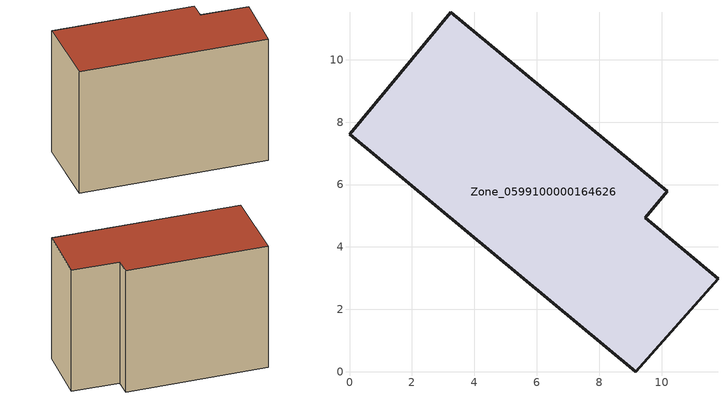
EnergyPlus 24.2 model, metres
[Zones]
Zone_0599100000164626
 floor ground (C_G): 0,7.61 3.25,11.52 10.18,5.78 9.47,4.94 11.81,2.98 9.17,0 z0
 wall outside (C_F): 3.25,11.52 0,7.61 9.17,0 11.81,2.98 9.47,4.94 10.18,5.78 3.25,11.52 z0:8.37
 roof outside (C_R): 0,7.61 9.17,0 11.81,2.98 9.47,4.94 10.18,5.78 3.25,11.52 z8.37
[BUILDING]
Pand.0599100000164626: North Axis=0; Terrain=City; Loads Convergence Tolerance Value=0.04; Temperature Convergence Tolerance Value=0.4; Solar Distribution=FullExterior; Maximum Number of Warmup Days=25; Minimum Number of Warmup Days=1
[Site:Location]
Rotterdam.The.Hague.AP_ZH_NLD Design_Conditions: Latitude=51.96; Longitude=4.45; Time Zone=1; Elevation=-4.5
[SITE:GROUNDTEMPERATURE:BUILDINGSURFACE]
18, 18, 18, 18, 18, 18, 18, 18, 18, 18, 18, 18
[MATERIAL] Thermal Absorptance=0.9; Solar Absorptance=0.7; Visible Absorptance=0.7
Name | Roughness | Thickness | Conductivity | Density | Specific Heat
G.TI.1975-1991 | MediumSmooth | 0.15 | 0.288461 | 540 | 1210
F.TI.1975-1991 | Rough | 0.3 | 0.230769 | 1920 | 840
R.TI.1975-1991 | MediumRough | 0.2 | 0.153846 | 1500 | 1000
[CONSTRUCTION]
C_G: G.TI.1975-1991
C_F: F.TI.1975-1991
C_R: R.TI.1975-1991
[ZONE]
Zone_0599100000164626: Type=1; Multiplier=1; Ceiling Height=Autocalculate; Volume=Autocalculate; Floor Area=autocalculate; Part of Total Floor Area=Yes
[ZONEINFILTRATION:DESIGNFLOWRATE]
Infil_Zone_0599100000164626: Zone or ZoneList or Space or SpaceList=Zone_0599100000164626; Schedule=AlwaysOn; Design Flow Rate Calculation Method=Flow/Area; Flow Rate per Floor Area=0.003; Constant Term Coefficient=1; Temperature Term Coefficient=0; Velocity Term Coefficient=0; Velocity Squared Term Coefficient=0
[HVACTEMPLATE:ZONE:IDEALLOADSAIRSYSTEM]
Zone_0599100000164626: Maximum Heating Supply Air Temperature=50; Minimum Cooling Supply Air Temperature=13; Maximum Heating Supply Air Humidity Ratio=0.0156; Minimum Cooling Supply Air Humidity Ratio=0.0077; Heating Limit=NoLimit; Cooling Limit=NoLimit; Dehumidification Control Type=ConstantSensibleHeatRatio; Cooling Sensible Heat Ratio=0.7; Dehumidification Setpoint=60; Humidification Control Type=None; Humidification Setpoint=30; Outdoor Air Method=None; Outdoor Air Flow Rate per Person=0.00944; Outdoor Air Flow Rate per Zone Floor Area=0; Outdoor Air Flow Rate per Zone=0; Demand Controlled Ventilation Type=None; Outdoor Air Economizer Type=NoEconomizer; Heat Recovery Type=None; Sensible Heat Recovery Effectiveness=0.7; Latent Heat Recovery Effectiveness=0.65
[ZONECONTROL:THERMOSTAT]
ThermostatControl_Zone_0599100000164626: Zone or ZoneList=Zone_0599100000164626; Control Type Schedule=DualSetpointControlType; Control 1=Thermostat_Zone_0599100000164626; Temperature Difference Between Cutout And Setpoint=0
[THERMOSTATSETPOINT:DUALSETPOINT]
Thermostat_Zone_0599100000164626: Heating Setpoint Temperature Schedule=HeatingSetpoint_Zone_0599100000164626; Cooling Setpoint Temperature Schedule=CoolingSetpoint_Zone_0599100000164626
[SCHEDULE:COMPACT]
HeatingSetpoint_Zone_0599100000164626: Through: 12/31, For: AllDays, Until: 24:00, 21
CoolingSetpoint_Zone_0599100000164626: Through: 12/31, For: AllDays, Until: 24:00, 24
DualSetpointControlType: Through: 12/31, For: AllDays, Until: 24:00, 4
AlwaysOn: Through: 12/31, For: AllDays, Until: 24:00, 1
